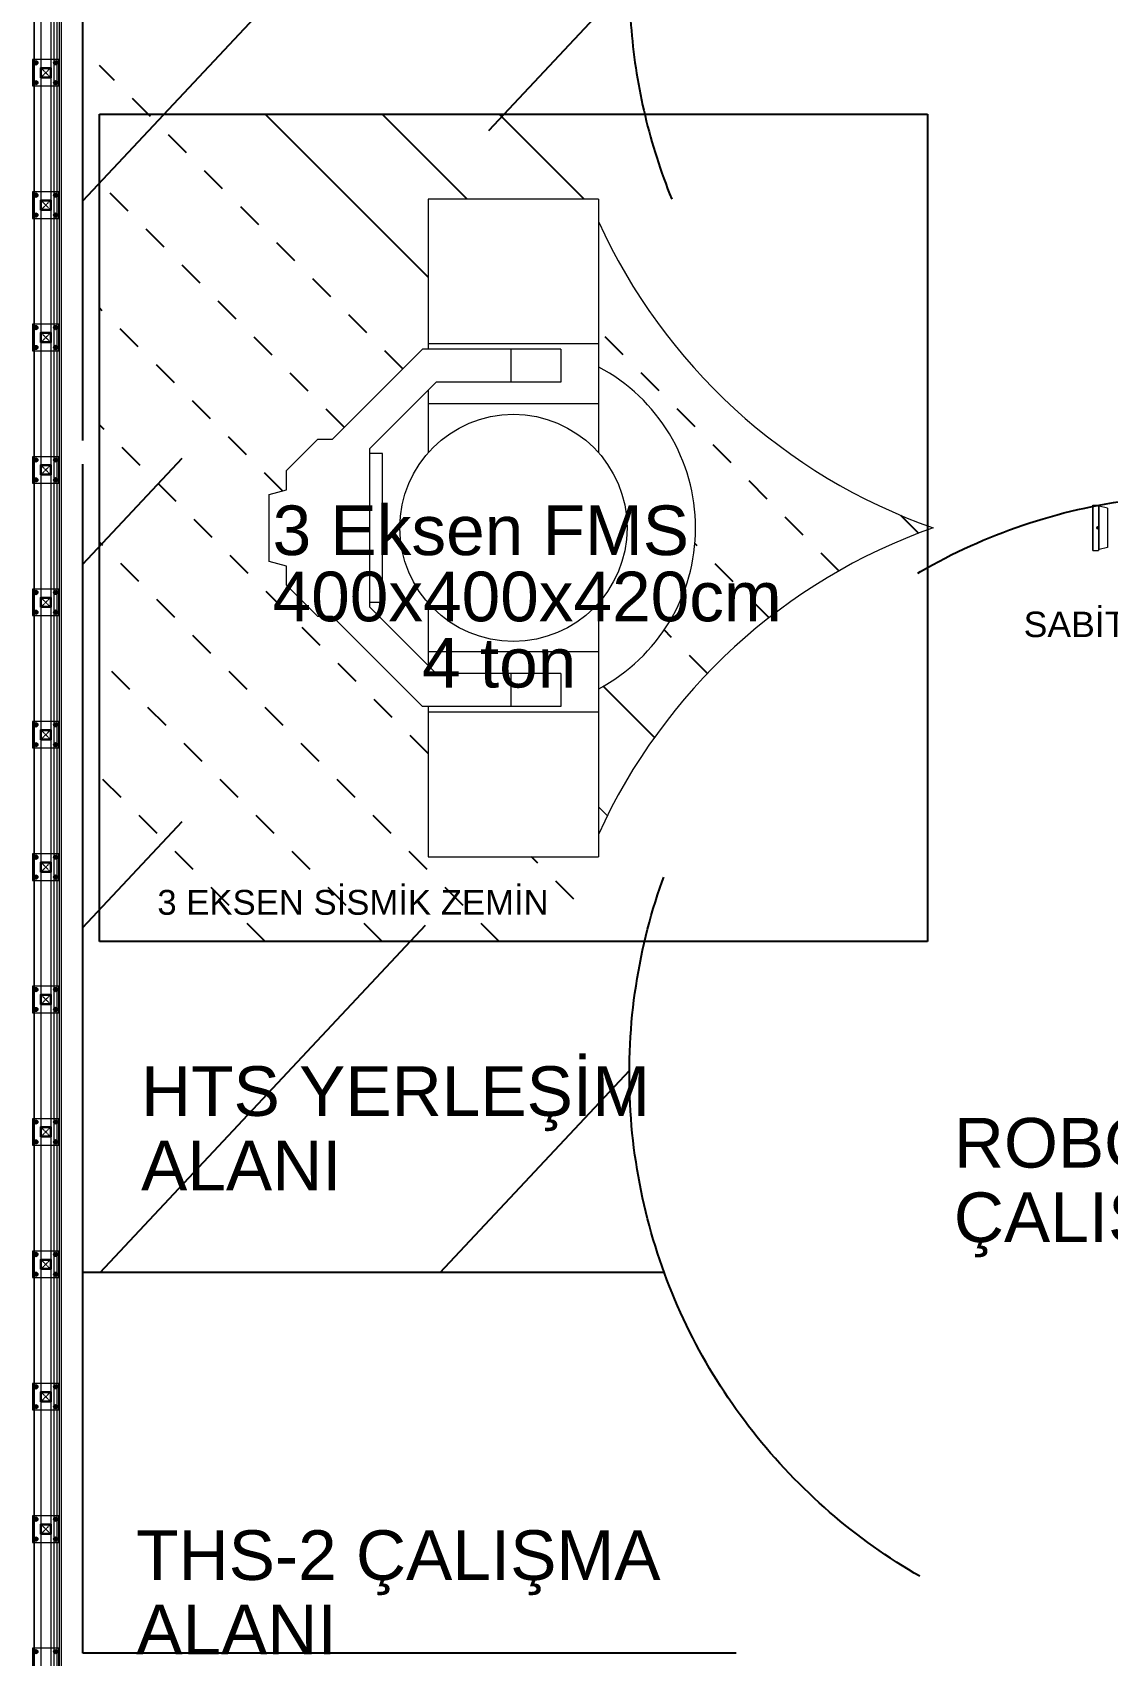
# Model space of a CAD drawing. Header units: centimetres. Extents: x 405464 to 563355, y 50011 to 66875.
# Drawn here: x 511373 to 512022, y 52521 to 53502 of the extents above; entities that cross this region are included whole.
import ezdxf

# ---------------------------------------------------------------- set-up
doc = ezdxf.new("R2010")
doc.units = ezdxf.units.CM
for name, pattern in [('CHAIN', [0.3543, 0.2362, -0.0295, 0.0591, -0.0295]), ('DASHDOT', [25.4, 12.7, -6.35, 0, -6.35]), ('DASHED', [4, 2, -2]), ('DASHED2', [9.525, 6.35, -3.175]), ('M00$0$CENTER', [50.8, 31.75, -6.35, 6.35, -6.35])]:
    doc.linetypes.add(name, pattern=pattern)
doc.layers.get('0').update_dxf_attribs({"lineweight": 9})
doc.layers.add('-MH_Ad', color=1, linetype='Continuous', lineweight=9, true_color=0xff0000)
doc.layers.add('DV_alçıpanel_duvar_yeni', color=1, linetype='Continuous', lineweight=20, true_color=0xff0000)
for name, color, linetype, lineweight in [('0-KRCN-MİMARİ-220526', 8, 'Continuous', 9), ('A_Aks', 30, 'DASHDOT', 9), ('D_Alcipan_YL', 13, 'BATTING', 13), ('DV_akustik', 31, 'Continuous', 13), ('G_0.09', 254, 'Continuous', 9), ('G_0.13', 145, 'Continuous', 13), ('M00$0$A_Iskelet', 20, 'Continuous', 25), ('M00$0$D_Merkez', 51, 'M00$0$CENTER', 13), ('M00$0$D_Profil', 155, 'Continuous', 15), ('MH_Alan', 51, 'Continuous', 9), ('TF_Cihaz', 20, 'Continuous', 13)]:
    doc.layers.add(name, color=color, linetype=linetype, lineweight=lineweight)
for name, color, linetype in [('03___PRT_ALL_CURVES', 7, 'Continuous'), ('03__ASM_ALL_CURVES', 7, 'Continuous'), ('TF_Cihaz_yazı', 5, 'Continuous')]:
    doc.layers.add(name, color=color, linetype=linetype)
doc.styles.add('Kalin01', font='swissk.ttf')
doc.styles.add('MP_KAPI_POZ', font='arial.ttf')
doc.linetypes.add('BATTING', pattern='A,0.0001,-0.1,[134,ltypeshp.shx,S=0.1,R=0,X=-0.1,Y=0],-0.2,[134,ltypeshp.shx,S=0.1,R=180,X=0.1,Y=0],-0.1', length=0.4001)

# ---------------------------------------------------------------- blocks, each defined once
blk = doc.blocks.new('a_aks')
at = {"layer": 'A_Aks', "color": 8, "ltscale": 200}
blk.add_line((7280, 5308.05), (7280, -831.11), dxfattribs=at)
blk = doc.blocks.new('mimari_yeni_durum')
at = {"layer": 'A_Aks', "color": 8}
blk.add_blockref('a_aks', (0, 0), dxfattribs=at)
blk = doc.blocks.new('A$C64829d13')
at = {"color": 8, "linetype": 'Continuous'}
for p, q in [((240.5, 120.9), (204.17, 120.9)), ((240.5, 55.9), (240.5, 120.9)), ((161.35, 89.95), (162.02, 90.11)), ((161.35, 86.85), (161.35, 89.95)), ((162.02, 90.11), (162.02, 86.69)), ((162.05, 90.17), (162.07, 90.19)), ((162.05, 88.48), (162.05, 90.17)), ((162.49, 90.19), (162.07, 90.19)), ((162.07, 88.48), (162.07, 90.19)), ((162.5, 90.17), (162.49, 90.19)), ((162.49, 90.19), (162.49, 86.61)), ((162.5, 90.17), (162.5, 86.63)), ((162.05, 88.48), (162.13, 88.48)), ((162.05, 88.32), (162.13, 88.32)), ((162.05, 86.63), (162.05, 88.32)), ((162.07, 86.61), (162.07, 88.32)), ((162.1, 88.41), (162.1, 88.41)), ((162.1, 88.41), (162.11, 88.41)), ((162.1, 88.4), (162.1, 88.41)), ((162.1, 88.4), (162.1, 88.41)), ((162.1, 88.39), (162.1, 88.4)), ((162.11, 88.39), (162.1, 88.39)), ((162.11, 88.41), (162.12, 88.41)), ((162.11, 88.39), (162.11, 88.39)), ((162.12, 88.39), (162.11, 88.39)), ((162.12, 88.43), (162.13, 88.43)), ((162.12, 88.42), (162.12, 88.43)), ((162.12, 88.42), (162.12, 88.42)), ((162.12, 88.41), (162.12, 88.42)), ((162.12, 88.38), (162.12, 88.39)), ((162.12, 88.38), (162.12, 88.37)), ((162.12, 88.38), (162.12, 88.38)), ((162.13, 88.37), (162.12, 88.37)), ((162.13, 88.37), (162.12, 88.37)), ((162.13, 88.43), (162.14, 88.43)), ((162.13, 88.43), (162.14, 88.43)), ((162.13, 88.38), (162.13, 88.39)), ((162.13, 88.37), (162.13, 88.38)), ((162.14, 88.37), (162.13, 88.37)), ((162.14, 88.43), (162.14, 88.43)), ((162.14, 88.43), (162.14, 88.42)), ((162.14, 88.42), (162.14, 88.41)), ((162.14, 88.41), (162.15, 88.41)), ((162.15, 88.39), (162.14, 88.39)), ((162.14, 88.39), (162.14, 88.38)), ((162.14, 88.38), (162.14, 88.38)), ((162.14, 88.38), (162.14, 88.37)), ((162.15, 88.41), (162.15, 88.41)), ((162.15, 88.41), (162.16, 88.41)), ((162.15, 88.4), (162.15, 88.4)), ((162.15, 88.4), (162.15, 88.4)), ((162.15, 88.39), (162.16, 88.39)), ((162.15, 88.39), (162.15, 88.39)), ((162.16, 88.41), (162.16, 88.4)), ((162.16, 88.4), (162.16, 88.4)), ((162.16, 88.4), (162.16, 88.39)), ((175.5, 88.57), (175.5, 88.23)), ((161.35, 86.85), (162.02, 86.69)), ((162.05, 86.63), (162.07, 86.61)), ((162.49, 86.61), (162.07, 86.61)), ((162.5, 86.63), (162.49, 86.61)), ((204.17, 55.9), (240.5, 55.9))]:
    blk.add_line(p, q, dxfattribs=at)
at = {"color": 8}
blk.add_lwpolyline([(175.5, 55.9), (175.5, 120.9), (240.5, 120.9), (240.5, 55.9)], close=True, dxfattribs=at)
at = {"color": 8, "linetype": 'Continuous'}
for points in [[(162.1, 88.39), (162.1, 88.4), (162.1, 88.4), (162.1, 88.4), (162.1, 88.4), (162.1, 88.4)], [(162.12, 88.43), (162.13, 88.43), (162.13, 88.43), (162.13, 88.43), (162.13, 88.43), (162.13, 88.43)], [(162.14, 88.37), (162.13, 88.37), (162.13, 88.37), (162.13, 88.37), (162.13, 88.37), (162.13, 88.37)], [(162.16, 88.41), (162.16, 88.4), (162.16, 88.4), (162.16, 88.4), (162.16, 88.4), (162.16, 88.4)]]:
    blk.add_lwpolyline(points, dxfattribs=at)
for radius in [0.0665, 0.0631]:
    blk.add_circle((162.13, 88.4), radius, dxfattribs=at)
for centre, radius, start, end in [((159.9, 131.3), 45.5, 289.4523, 335.5633), ((162.01, 90.15), 0.0429, 283, 0), ((163.82, 88.41), 1.77, 177.6071, 179.3894), ((165.08, 88.4), 3.02, 179.3897, 180.4325), ((172.51, 88.45), 10.46, 180.4324, 180.7339), ((162.13, 88.4), 0.0825, 270, 90), ((159.9, 45.5), 45.5, 24.4367, 70.5477), ((162.01, 86.65), 0.0429, 0, 77)]:
    blk.add_arc(centre, radius, start, end, dxfattribs=at)
at = {"layer": '03___PRT_ALL_CURVES', "color": 8, "linetype": 'Continuous'}
for p, q in [((196.13, 146.9), (241.8, 146.9)), ((213.75, 146.9), (198.89, 131.02)), ((240.45, 146.9), (214.91, 119.6)), ((241.8, 119.8), (234, 111.46)), ((241.8, 91.26), (234, 82.92)), ((241.8, 62.71), (211.1, 29.9)), ((209.94, 57.2), (198.9, 45.4))]:
    blk.add_line(p, q, dxfattribs=at)
at = {"layer": '03___PRT_ALL_CURVES', "color": 8, "linetype": 'DASHED'}
for p, q in [((209.12, 120.9), (240.5, 89.52)), ((218.31, 120.9), (240.5, 98.71)), ((227.5, 120.9), (240.5, 107.9)), ((203.25, 117.57), (206.59, 114.23)), ((214.69, 106.13), (240.5, 80.32)), ((192.75, 99.84), (196.17, 96.42)), ((187.92, 95.48), (193.76, 89.64)), ((182.42, 91.79), (201.31, 72.9)), ((176.18, 88.84), (177.62, 87.39)), ((226.14, 85.49), (240.5, 71.13)), ((221.29, 80.5), (240.5, 61.28)), ((216.69, 75.9), (240.5, 52.09))]:
    blk.add_line(p, q, dxfattribs=at)
at = {"layer": '03___PRT_ALL_CURVES', "color": 8}
for p, q in [((196.92, 104.86), (200.95, 100.84)), ((214.69, 68.71), (227.5, 55.9)), ((202.45, 62.57), (209.12, 55.9)), ((211.64, 62.57), (218.31, 55.9))]:
    blk.add_line(p, q, dxfattribs=at)
at = {"layer": '03__ASM_ALL_CURVES', "color": 8, "linetype": 'DASHED2', "ltscale": 10}
for p, q in [((0, 176.8), (241.8, 176.8)), ((241.8, 176.8), (241.8, 0)), ((241.8, 146.9), (241.8, 29.9))]:
    blk.add_line(p, q, dxfattribs=at)
at = {"layer": '03__ASM_ALL_CURVES', "color": 8, "linetype": 'Continuous'}
for p, q in [((175.5, 120.9), (240.5, 120.9)), ((175.5, 55.9), (175.5, 120.9)), ((240.5, 120.9), (240.5, 55.9)), ((240.5, 55.9), (175.5, 55.9))]:
    blk.add_line(p, q, dxfattribs=at)
at = {"layer": '03__ASM_ALL_CURVES', "color": 8, "linetype": 'DASHED2', "ltscale": 10}
blk.add_circle((153.4, 131.3), 45.5, dxfattribs=at)
blk.add_arc((153.4, 45.5), 45.5, 109.4523, 22.0455, dxfattribs=at)
at = {"layer": 'TF_Cihaz', "color": 8}
for p, q in [((214.69, 114.23), (201.31, 114.23)), ((201.31, 94.29), (201.31, 114.23)), ((214.69, 102.44), (214.69, 114.23)), ((200.61, 111.02), (201.31, 110.32)), ((201.31, 102.88), (214.69, 102.88)), ((204.29, 99.84), (204.29, 102.44)), ((204.29, 102.44), (215.15, 102.44)), ((208.19, 102.44), (208.19, 99.84)), ((215.15, 102.44), (222.22, 95.37)), ((204.29, 99.84), (214.07, 99.84)), ((219.31, 94.6), (214.07, 99.84)), ((214.69, 94.29), (214.69, 99.22)), ((201.31, 98.15), (214.69, 98.15)), ((219.31, 82.2), (219.31, 94.6)), ((222.22, 95.37), (223.35, 95.37)), ((223.35, 95.37), (225.81, 92.91)), ((218.27, 94.25), (219.31, 94.25)), ((218.27, 94.25), (218.27, 82.55)), ((225.81, 92.91), (225.81, 91.4)), ((225.81, 91.4), (227.18, 91.03)), ((227.18, 91.03), (227.18, 85.77)), ((227.18, 85.77), (225.81, 85.4)), ((225.81, 85.4), (225.81, 83.89)), ((225.81, 83.89), (223.35, 81.43)), ((201.31, 62.57), (201.31, 82.51)), ((214.07, 76.96), (219.31, 82.2)), ((214.69, 77.58), (214.69, 82.51)), ((218.27, 82.55), (219.31, 82.55)), ((222.22, 81.43), (215.15, 74.36)), ((223.35, 81.43), (222.22, 81.43)), ((201.31, 78.65), (214.69, 78.65)), ((204.29, 74.36), (204.29, 76.96)), ((204.29, 76.96), (214.07, 76.96)), ((208.19, 76.96), (208.19, 74.36)), ((204.29, 74.36), (215.15, 74.36)), ((214.69, 62.57), (214.69, 74.36)), ((214.69, 73.92), (201.31, 73.92)), ((201.31, 62.57), (214.69, 62.57))]:
    blk.add_line(p, q, dxfattribs=at)
blk.add_circle((208, 88.4), 8.92, dxfattribs=at)
blk.add_arc((208, 88.4), 14.3, 117.924, 242.076, dxfattribs=at)
at = {"color": 8, "linetype": 'Continuous', "insert": (167.94, 94.98), "char_height": 2, "width": 71.7425, "attachment_point": 1, "rotation": 180, "line_spacing_factor": 0.9, "style": 'Kalin01'}
blk.add_mtext('SABİT OPTİK HEDEF', dxfattribs=at)
at = {"layer": 'TF_Cihaz_yazı', "color": 8, "style": 'MP_KAPI_POZ'}
for s, height, p in [('3 EKSEN SİSMİK ZEMİN', 1.95, (235.96, 118.79)), ('4 ton', 3.9, (215.18, 100.94)), ('400x400x420cm', 3.9, (226.91, 95.74)), ('3 Eksen FMS', 3.9, (226.91, 90.54))]:
    blk.add_text(s, height=height, rotation=180, dxfattribs=at).set_placement(p)
at = {"layer": 'TF_Cihaz_yazı', "color": 8, "char_height": 3.9, "width": 48.149, "attachment_point": 1, "rotation": 180, "line_spacing_factor": 0.9, "style": 'MP_KAPI_POZ'}
for s, insert in [('THS-2 ÇALIŞMA ALANI', (237.62, 167.14)), ('ROBOT KOL-3\\PÇALIŞMA ALANI', (173.42, 134.75)), ('HTS YERLEŞİM \\PALANI', (237.24, 130.69))]:
    blk.add_mtext(s, dxfattribs=dict(at, insert=insert))
blk = doc.blocks.new('A$C17b1b0ad')
at = {"layer": 'MH_Alan', "color": 8}
blk.add_lwpolyline([(7032, 77), (7032, 1261), (7367, 1261), (7367, 1661), (7652.5, 1661), (7652.5, 1620), (7707.5, 1620), (7707.5, 1661), (8849, 1661), (8849, 1620), (8907, 1620), (8907, 88.2)], dxfattribs=at)
blk = doc.blocks.new('*U114')
at = {"ltscale": 40}
blk.add_lwpolyline([(0, 0), (0, 6), (6, 6), (6, 0)], close=True, dxfattribs=at)
at = {"layer": 'M00$0$D_Merkez', "ltscale": 0.015}
for points in [[(0, 0), (6, 6)], [(0, 6), (6, 0)]]:
    blk.add_lwpolyline(points, dxfattribs=at)
at = {"layer": 'M00$0$D_Profil', "ltscale": 40}
blk.add_lwpolyline([(0.4, 0.4), (0.4, 5.6), (5.6, 5.6), (5.6, 0.4)], close=True, dxfattribs=at)
blk = doc.blocks.new('duvarlar')
at = {"color": 8}
for points in [[(7030.5, 1207), (7030.5, 1223), (7014.5, 1223), (7014.5, 1207)], [(7030.5, 1127), (7030.5, 1143), (7014.5, 1143), (7014.5, 1127)], [(7030.5, 1047), (7030.5, 1063), (7014.5, 1063), (7014.5, 1047)], [(7030.5, 967), (7030.5, 983), (7014.5, 983), (7014.5, 967)], [(7030.5, 887), (7030.5, 903), (7014.5, 903), (7014.5, 887)], [(7030.5, 807), (7030.5, 823), (7014.5, 823), (7014.5, 807)], [(7030.5, 727), (7030.5, 743), (7014.5, 743), (7014.5, 727)], [(7030.5, 647), (7030.5, 663), (7014.5, 663), (7014.5, 647)], [(7030.5, 567), (7030.5, 583), (7014.5, 583), (7014.5, 567)], [(7030.5, 487), (7030.5, 503), (7014.5, 503), (7014.5, 487)], [(7030.5, 407), (7030.5, 423), (7014.5, 423), (7014.5, 407)], [(7030.5, 327), (7030.5, 343), (7014.5, 343), (7014.5, 327)], [(7030.5, 247), (7030.5, 263), (7014.5, 263), (7014.5, 247)]]:
    blk.add_lwpolyline(points, close=True, dxfattribs=at)
at = {"layer": 'D_Alcipan_YL', "color": 8, "linetype": 'BATTING', "ltscale": 4}
blk.add_line((7027.5, 1667.5), (7027.5, 77), dxfattribs=at)
at = {"layer": 'DV_akustik', "color": 8}
for p, q in [((7015.5, 1663.5), (7015.5, 88)), ((7029.5, 77), (7029.5, 1263.5)), ((7032, 79.5), (7032, 1261))]:
    blk.add_line(p, q, dxfattribs=at)
at = {"layer": 'DV_akustik', "color": 8, "linetype": 'BATTING', "ltscale": 2.5}
blk.add_line((7030.75, 78.25), (7030.75, 1262.25), dxfattribs=at)
at = {"layer": 'DV_alçıpanel_duvar_yeni', "color": 8}
blk.add_line((7015.5, 77), (7015.5, 1663.5), dxfattribs=at)
at = {"layer": 'G_0.09', "color": 8}
for p, q in [((7016.5, 1222.17), (7015.49, 1221.59)), ((7015.49, 1221.59), (7015.49, 1220.41)), ((7015.49, 1220.41), (7016.5, 1219.83)), ((7017.51, 1221.59), (7016.5, 1222.17)), ((7016.5, 1219.83), (7017.51, 1220.41)), ((7017.51, 1220.41), (7017.51, 1221.59)), ((7027.49, 1221.59), (7028.5, 1222.17)), ((7027.49, 1220.41), (7027.49, 1221.59)), ((7028.5, 1219.83), (7027.49, 1220.41)), ((7028.5, 1222.17), (7029.51, 1221.59)), ((7029.51, 1220.41), (7028.5, 1219.83)), ((7029.51, 1221.59), (7029.51, 1220.41)), ((7015.49, 1209.59), (7016.5, 1210.17)), ((7015.49, 1208.41), (7015.49, 1209.59)), ((7016.5, 1207.83), (7015.49, 1208.41)), ((7016.5, 1210.17), (7017.51, 1209.59)), ((7017.51, 1208.41), (7016.5, 1207.83)), ((7017.51, 1209.59), (7017.51, 1208.41)), ((7028.5, 1210.17), (7027.49, 1209.59)), ((7027.49, 1209.59), (7027.49, 1208.41)), ((7027.49, 1208.41), (7028.5, 1207.83)), ((7029.51, 1209.59), (7028.5, 1210.17)), ((7028.5, 1207.83), (7029.51, 1208.41)), ((7029.51, 1208.41), (7029.51, 1209.59)), ((7016.5, 1142.17), (7015.49, 1141.59)), ((7015.49, 1141.59), (7015.49, 1140.41)), ((7015.49, 1140.41), (7016.5, 1139.83)), ((7017.51, 1141.59), (7016.5, 1142.17)), ((7016.5, 1139.83), (7017.51, 1140.41)), ((7017.51, 1140.41), (7017.51, 1141.59)), ((7027.49, 1141.59), (7028.5, 1142.17)), ((7027.49, 1140.41), (7027.49, 1141.59)), ((7028.5, 1139.83), (7027.49, 1140.41)), ((7028.5, 1142.17), (7029.51, 1141.59)), ((7029.51, 1140.41), (7028.5, 1139.83)), ((7029.51, 1141.59), (7029.51, 1140.41)), ((7015.49, 1129.59), (7016.5, 1130.17)), ((7015.49, 1128.41), (7015.49, 1129.59)), ((7016.5, 1127.83), (7015.49, 1128.41)), ((7016.5, 1130.17), (7017.51, 1129.59)), ((7017.51, 1128.41), (7016.5, 1127.83)), ((7017.51, 1129.59), (7017.51, 1128.41)), ((7028.5, 1130.17), (7027.49, 1129.59)), ((7027.49, 1129.59), (7027.49, 1128.41)), ((7027.49, 1128.41), (7028.5, 1127.83)), ((7029.51, 1129.59), (7028.5, 1130.17)), ((7028.5, 1127.83), (7029.51, 1128.41)), ((7029.51, 1128.41), (7029.51, 1129.59)), ((7016.5, 1062.17), (7015.49, 1061.59)), ((7015.49, 1061.59), (7015.49, 1060.41)), ((7015.49, 1060.41), (7016.5, 1059.83)), ((7017.51, 1061.59), (7016.5, 1062.17)), ((7016.5, 1059.83), (7017.51, 1060.41)), ((7017.51, 1060.41), (7017.51, 1061.59)), ((7027.49, 1061.59), (7028.5, 1062.17)), ((7027.49, 1060.41), (7027.49, 1061.59)), ((7028.5, 1059.83), (7027.49, 1060.41)), ((7028.5, 1062.17), (7029.51, 1061.59)), ((7029.51, 1060.41), (7028.5, 1059.83)), ((7029.51, 1061.59), (7029.51, 1060.41)), ((7015.49, 1049.59), (7016.5, 1050.17)), ((7015.49, 1048.41), (7015.49, 1049.59)), ((7016.5, 1050.17), (7017.51, 1049.59)), ((7017.51, 1049.59), (7017.51, 1048.41)), ((7028.5, 1050.17), (7027.49, 1049.59)), ((7027.49, 1049.59), (7027.49, 1048.41)), ((7029.51, 1049.59), (7028.5, 1050.17)), ((7029.51, 1048.41), (7029.51, 1049.59)), ((7016.5, 1047.83), (7015.49, 1048.41)), ((7017.51, 1048.41), (7016.5, 1047.83)), ((7027.49, 1048.41), (7028.5, 1047.83)), ((7028.5, 1047.83), (7029.51, 1048.41)), ((7016.5, 982.17), (7015.49, 981.59)), ((7015.49, 981.59), (7015.49, 980.41)), ((7017.51, 981.59), (7016.5, 982.17)), ((7017.51, 980.41), (7017.51, 981.59)), ((7027.49, 981.59), (7028.5, 982.17)), ((7027.49, 980.41), (7027.49, 981.59)), ((7028.5, 982.17), (7029.51, 981.59)), ((7029.51, 981.59), (7029.51, 980.41)), ((7015.49, 980.41), (7016.5, 979.83)), ((7016.5, 979.83), (7017.51, 980.41)), ((7028.5, 979.83), (7027.49, 980.41)), ((7029.51, 980.41), (7028.5, 979.83)), ((7015.49, 969.59), (7016.5, 970.17)), ((7015.49, 968.41), (7015.49, 969.59)), ((7016.5, 967.83), (7015.49, 968.41)), ((7016.5, 970.17), (7017.51, 969.59)), ((7017.51, 968.41), (7016.5, 967.83)), ((7017.51, 969.59), (7017.51, 968.41)), ((7028.5, 970.17), (7027.49, 969.59)), ((7027.49, 969.59), (7027.49, 968.41)), ((7027.49, 968.41), (7028.5, 967.83)), ((7029.51, 969.59), (7028.5, 970.17)), ((7028.5, 967.83), (7029.51, 968.41)), ((7029.51, 968.41), (7029.51, 969.59)), ((7016.5, 902.17), (7015.49, 901.59)), ((7015.49, 901.59), (7015.49, 900.41)), ((7015.49, 900.41), (7016.5, 899.83)), ((7017.51, 901.59), (7016.5, 902.17)), ((7016.5, 899.83), (7017.51, 900.41)), ((7017.51, 900.41), (7017.51, 901.59)), ((7027.49, 901.59), (7028.5, 902.17)), ((7027.49, 900.41), (7027.49, 901.59)), ((7028.5, 899.83), (7027.49, 900.41)), ((7028.5, 902.17), (7029.51, 901.59)), ((7029.51, 900.41), (7028.5, 899.83)), ((7029.51, 901.59), (7029.51, 900.41)), ((7015.49, 889.59), (7016.5, 890.17)), ((7015.49, 888.41), (7015.49, 889.59)), ((7016.5, 887.83), (7015.49, 888.41)), ((7016.5, 890.17), (7017.51, 889.59)), ((7017.51, 888.41), (7016.5, 887.83)), ((7017.51, 889.59), (7017.51, 888.41)), ((7028.5, 890.17), (7027.49, 889.59)), ((7027.49, 889.59), (7027.49, 888.41)), ((7027.49, 888.41), (7028.5, 887.83)), ((7029.51, 889.59), (7028.5, 890.17)), ((7028.5, 887.83), (7029.51, 888.41)), ((7029.51, 888.41), (7029.51, 889.59)), ((7016.5, 822.17), (7015.49, 821.59)), ((7015.49, 821.59), (7015.49, 820.41)), ((7015.49, 820.41), (7016.5, 819.83)), ((7017.51, 821.59), (7016.5, 822.17)), ((7016.5, 819.83), (7017.51, 820.41)), ((7017.51, 820.41), (7017.51, 821.59)), ((7027.49, 821.59), (7028.5, 822.17)), ((7027.49, 820.41), (7027.49, 821.59)), ((7028.5, 819.83), (7027.49, 820.41)), ((7028.5, 822.17), (7029.51, 821.59)), ((7029.51, 820.41), (7028.5, 819.83)), ((7029.51, 821.59), (7029.51, 820.41)), ((7015.49, 809.59), (7016.5, 810.17)), ((7015.49, 808.41), (7015.49, 809.59)), ((7016.5, 807.83), (7015.49, 808.41)), ((7016.5, 810.17), (7017.51, 809.59)), ((7017.51, 808.41), (7016.5, 807.83)), ((7017.51, 809.59), (7017.51, 808.41)), ((7028.5, 810.17), (7027.49, 809.59)), ((7027.49, 809.59), (7027.49, 808.41)), ((7027.49, 808.41), (7028.5, 807.83)), ((7029.51, 809.59), (7028.5, 810.17)), ((7028.5, 807.83), (7029.51, 808.41)), ((7029.51, 808.41), (7029.51, 809.59)), ((7016.5, 742.17), (7015.49, 741.59)), ((7015.49, 741.59), (7015.49, 740.41)), ((7015.49, 740.41), (7016.5, 739.83)), ((7017.51, 741.59), (7016.5, 742.17)), ((7016.5, 739.83), (7017.51, 740.41)), ((7017.51, 740.41), (7017.51, 741.59)), ((7027.49, 741.59), (7028.5, 742.17)), ((7027.49, 740.41), (7027.49, 741.59)), ((7028.5, 739.83), (7027.49, 740.41)), ((7028.5, 742.17), (7029.51, 741.59)), ((7029.51, 740.41), (7028.5, 739.83)), ((7029.51, 741.59), (7029.51, 740.41)), ((7015.49, 729.59), (7016.5, 730.17)), ((7015.49, 728.41), (7015.49, 729.59)), ((7016.5, 727.83), (7015.49, 728.41)), ((7016.5, 730.17), (7017.51, 729.59)), ((7017.51, 728.41), (7016.5, 727.83)), ((7017.51, 729.59), (7017.51, 728.41)), ((7028.5, 730.17), (7027.49, 729.59)), ((7027.49, 729.59), (7027.49, 728.41)), ((7027.49, 728.41), (7028.5, 727.83)), ((7029.51, 729.59), (7028.5, 730.17)), ((7028.5, 727.83), (7029.51, 728.41)), ((7029.51, 728.41), (7029.51, 729.59)), ((7016.5, 662.17), (7015.49, 661.59)), ((7015.49, 661.59), (7015.49, 660.41)), ((7015.49, 660.41), (7016.5, 659.83)), ((7017.51, 661.59), (7016.5, 662.17)), ((7016.5, 659.83), (7017.51, 660.41)), ((7017.51, 660.41), (7017.51, 661.59)), ((7027.49, 661.59), (7028.5, 662.17)), ((7027.49, 660.41), (7027.49, 661.59)), ((7028.5, 659.83), (7027.49, 660.41)), ((7028.5, 662.17), (7029.51, 661.59)), ((7029.51, 660.41), (7028.5, 659.83)), ((7029.51, 661.59), (7029.51, 660.41)), ((7015.49, 649.59), (7016.5, 650.17)), ((7015.49, 648.41), (7015.49, 649.59)), ((7016.5, 647.83), (7015.49, 648.41)), ((7016.5, 650.17), (7017.51, 649.59)), ((7017.51, 648.41), (7016.5, 647.83)), ((7017.51, 649.59), (7017.51, 648.41)), ((7028.5, 650.17), (7027.49, 649.59)), ((7027.49, 649.59), (7027.49, 648.41)), ((7027.49, 648.41), (7028.5, 647.83)), ((7029.51, 649.59), (7028.5, 650.17)), ((7028.5, 647.83), (7029.51, 648.41)), ((7029.51, 648.41), (7029.51, 649.59)), ((7016.5, 582.17), (7015.49, 581.59)), ((7015.49, 581.59), (7015.49, 580.41)), ((7015.49, 580.41), (7016.5, 579.83)), ((7017.51, 581.59), (7016.5, 582.17)), ((7016.5, 579.83), (7017.51, 580.41)), ((7017.51, 580.41), (7017.51, 581.59)), ((7027.49, 581.59), (7028.5, 582.17)), ((7027.49, 580.41), (7027.49, 581.59)), ((7028.5, 579.83), (7027.49, 580.41)), ((7028.5, 582.17), (7029.51, 581.59)), ((7029.51, 580.41), (7028.5, 579.83)), ((7029.51, 581.59), (7029.51, 580.41)), ((7015.49, 569.59), (7016.5, 570.17)), ((7015.49, 568.41), (7015.49, 569.59)), ((7016.5, 570.17), (7017.51, 569.59)), ((7017.51, 569.59), (7017.51, 568.41)), ((7028.5, 570.17), (7027.49, 569.59)), ((7027.49, 569.59), (7027.49, 568.41)), ((7029.51, 569.59), (7028.5, 570.17)), ((7029.51, 568.41), (7029.51, 569.59)), ((7016.5, 567.83), (7015.49, 568.41)), ((7017.51, 568.41), (7016.5, 567.83)), ((7027.49, 568.41), (7028.5, 567.83)), ((7028.5, 567.83), (7029.51, 568.41)), ((7016.5, 502.17), (7015.49, 501.59)), ((7015.49, 501.59), (7015.49, 500.41)), ((7015.49, 500.41), (7016.5, 499.83)), ((7017.51, 501.59), (7016.5, 502.17)), ((7016.5, 499.83), (7017.51, 500.41)), ((7017.51, 500.41), (7017.51, 501.59)), ((7027.49, 501.59), (7028.5, 502.17)), ((7027.49, 500.41), (7027.49, 501.59)), ((7028.5, 499.83), (7027.49, 500.41)), ((7028.5, 502.17), (7029.51, 501.59)), ((7029.51, 500.41), (7028.5, 499.83)), ((7029.51, 501.59), (7029.51, 500.41)), ((7015.49, 489.59), (7016.5, 490.17)), ((7015.49, 488.41), (7015.49, 489.59)), ((7016.5, 487.83), (7015.49, 488.41)), ((7016.5, 490.17), (7017.51, 489.59)), ((7017.51, 488.41), (7016.5, 487.83)), ((7017.51, 489.59), (7017.51, 488.41)), ((7028.5, 490.17), (7027.49, 489.59)), ((7027.49, 489.59), (7027.49, 488.41)), ((7027.49, 488.41), (7028.5, 487.83)), ((7029.51, 489.59), (7028.5, 490.17)), ((7028.5, 487.83), (7029.51, 488.41)), ((7029.51, 488.41), (7029.51, 489.59)), ((7016.5, 422.17), (7015.49, 421.59)), ((7017.51, 421.59), (7016.5, 422.17)), ((7027.49, 421.59), (7028.5, 422.17)), ((7028.5, 422.17), (7029.51, 421.59)), ((7015.49, 421.59), (7015.49, 420.41)), ((7015.49, 420.41), (7016.5, 419.83)), ((7016.5, 419.83), (7017.51, 420.41)), ((7017.51, 420.41), (7017.51, 421.59)), ((7027.49, 420.41), (7027.49, 421.59)), ((7028.5, 419.83), (7027.49, 420.41)), ((7029.51, 420.41), (7028.5, 419.83)), ((7029.51, 421.59), (7029.51, 420.41)), ((7015.49, 409.59), (7016.5, 410.17)), ((7015.49, 408.41), (7015.49, 409.59)), ((7016.5, 407.83), (7015.49, 408.41)), ((7016.5, 410.17), (7017.51, 409.59)), ((7017.51, 408.41), (7016.5, 407.83)), ((7017.51, 409.59), (7017.51, 408.41)), ((7028.5, 410.17), (7027.49, 409.59)), ((7027.49, 409.59), (7027.49, 408.41)), ((7027.49, 408.41), (7028.5, 407.83)), ((7029.51, 409.59), (7028.5, 410.17)), ((7028.5, 407.83), (7029.51, 408.41)), ((7029.51, 408.41), (7029.51, 409.59)), ((7016.5, 342.17), (7015.49, 341.59)), ((7015.49, 341.59), (7015.49, 340.41)), ((7015.49, 340.41), (7016.5, 339.83)), ((7017.51, 341.59), (7016.5, 342.17)), ((7016.5, 339.83), (7017.51, 340.41)), ((7017.51, 340.41), (7017.51, 341.59)), ((7027.49, 341.59), (7028.5, 342.17)), ((7027.49, 340.41), (7027.49, 341.59)), ((7028.5, 339.83), (7027.49, 340.41)), ((7028.5, 342.17), (7029.51, 341.59)), ((7029.51, 340.41), (7028.5, 339.83)), ((7029.51, 341.59), (7029.51, 340.41)), ((7015.49, 329.59), (7016.5, 330.17)), ((7015.49, 328.41), (7015.49, 329.59)), ((7016.5, 327.83), (7015.49, 328.41)), ((7016.5, 330.17), (7017.51, 329.59)), ((7017.51, 328.41), (7016.5, 327.83)), ((7017.51, 329.59), (7017.51, 328.41)), ((7028.5, 330.17), (7027.49, 329.59)), ((7027.49, 329.59), (7027.49, 328.41)), ((7027.49, 328.41), (7028.5, 327.83)), ((7029.51, 329.59), (7028.5, 330.17)), ((7028.5, 327.83), (7029.51, 328.41)), ((7029.51, 328.41), (7029.51, 329.59)), ((7016.5, 262.17), (7015.49, 261.59)), ((7015.49, 261.59), (7015.49, 260.41)), ((7015.49, 260.41), (7016.5, 259.83)), ((7017.51, 261.59), (7016.5, 262.17)), ((7016.5, 259.83), (7017.51, 260.41)), ((7017.51, 260.41), (7017.51, 261.59)), ((7027.49, 261.59), (7028.5, 262.17)), ((7027.49, 260.41), (7027.49, 261.59)), ((7028.5, 259.83), (7027.49, 260.41)), ((7028.5, 262.17), (7029.51, 261.59)), ((7029.51, 260.41), (7028.5, 259.83)), ((7029.51, 261.59), (7029.51, 260.41))]:
    blk.add_line(p, q, dxfattribs=at)
at = {"layer": 'G_0.09', "color": 8, "linetype": 'CHAIN', "ltscale": 3}
for p, q in [((7015.49, 1221), (7017.51, 1221)), ((7016.5, 1219.83), (7016.5, 1222.17)), ((7029.51, 1221), (7027.49, 1221)), ((7028.5, 1219.83), (7028.5, 1222.17)), ((7015.49, 1209), (7017.51, 1209)), ((7016.5, 1210.17), (7016.5, 1207.83)), ((7029.51, 1209), (7027.49, 1209)), ((7028.5, 1210.17), (7028.5, 1207.83)), ((7015.49, 1141), (7017.51, 1141)), ((7016.5, 1139.83), (7016.5, 1142.17)), ((7029.51, 1141), (7027.49, 1141)), ((7028.5, 1139.83), (7028.5, 1142.17)), ((7015.49, 1129), (7017.51, 1129)), ((7016.5, 1130.17), (7016.5, 1127.83)), ((7029.51, 1129), (7027.49, 1129)), ((7028.5, 1130.17), (7028.5, 1127.83)), ((7015.49, 1061), (7017.51, 1061)), ((7016.5, 1059.83), (7016.5, 1062.17)), ((7029.51, 1061), (7027.49, 1061)), ((7028.5, 1059.83), (7028.5, 1062.17)), ((7016.5, 1050.17), (7016.5, 1047.83)), ((7028.5, 1050.17), (7028.5, 1047.83)), ((7015.49, 1049), (7017.51, 1049)), ((7029.51, 1049), (7027.49, 1049)), ((7015.49, 981), (7017.51, 981)), ((7016.5, 979.83), (7016.5, 982.17)), ((7029.51, 981), (7027.49, 981)), ((7028.5, 979.83), (7028.5, 982.17)), ((7015.49, 969), (7017.51, 969)), ((7016.5, 970.17), (7016.5, 967.83)), ((7029.51, 969), (7027.49, 969)), ((7028.5, 970.17), (7028.5, 967.83)), ((7015.49, 901), (7017.51, 901)), ((7016.5, 899.83), (7016.5, 902.17)), ((7029.51, 901), (7027.49, 901)), ((7028.5, 899.83), (7028.5, 902.17)), ((7015.49, 889), (7017.51, 889)), ((7016.5, 890.17), (7016.5, 887.83)), ((7029.51, 889), (7027.49, 889)), ((7028.5, 890.17), (7028.5, 887.83)), ((7015.49, 821), (7017.51, 821)), ((7016.5, 819.83), (7016.5, 822.17)), ((7029.51, 821), (7027.49, 821)), ((7028.5, 819.83), (7028.5, 822.17)), ((7015.49, 809), (7017.51, 809)), ((7016.5, 810.17), (7016.5, 807.83)), ((7029.51, 809), (7027.49, 809)), ((7028.5, 810.17), (7028.5, 807.83)), ((7015.49, 741), (7017.51, 741)), ((7016.5, 739.83), (7016.5, 742.17)), ((7029.51, 741), (7027.49, 741)), ((7028.5, 739.83), (7028.5, 742.17)), ((7015.49, 729), (7017.51, 729)), ((7016.5, 730.17), (7016.5, 727.83)), ((7029.51, 729), (7027.49, 729)), ((7028.5, 730.17), (7028.5, 727.83)), ((7015.49, 661), (7017.51, 661)), ((7016.5, 659.83), (7016.5, 662.17)), ((7029.51, 661), (7027.49, 661)), ((7028.5, 659.83), (7028.5, 662.17)), ((7015.49, 649), (7017.51, 649)), ((7016.5, 650.17), (7016.5, 647.83)), ((7029.51, 649), (7027.49, 649)), ((7028.5, 650.17), (7028.5, 647.83)), ((7015.49, 581), (7017.51, 581)), ((7016.5, 579.83), (7016.5, 582.17)), ((7029.51, 581), (7027.49, 581)), ((7028.5, 579.83), (7028.5, 582.17)), ((7015.49, 569), (7017.51, 569)), ((7016.5, 570.17), (7016.5, 567.83)), ((7029.51, 569), (7027.49, 569)), ((7028.5, 570.17), (7028.5, 567.83)), ((7015.49, 501), (7017.51, 501)), ((7016.5, 499.83), (7016.5, 502.17)), ((7029.51, 501), (7027.49, 501)), ((7028.5, 499.83), (7028.5, 502.17)), ((7015.49, 489), (7017.51, 489)), ((7016.5, 490.17), (7016.5, 487.83)), ((7029.51, 489), (7027.49, 489)), ((7028.5, 490.17), (7028.5, 487.83)), ((7016.5, 419.83), (7016.5, 422.17)), ((7028.5, 419.83), (7028.5, 422.17)), ((7015.49, 421), (7017.51, 421)), ((7029.51, 421), (7027.49, 421)), ((7015.49, 409), (7017.51, 409)), ((7016.5, 410.17), (7016.5, 407.83)), ((7029.51, 409), (7027.49, 409)), ((7028.5, 410.17), (7028.5, 407.83)), ((7015.49, 341), (7017.51, 341)), ((7016.5, 339.83), (7016.5, 342.17)), ((7029.51, 341), (7027.49, 341)), ((7028.5, 339.83), (7028.5, 342.17)), ((7015.49, 329), (7017.51, 329)), ((7016.5, 330.17), (7016.5, 327.83)), ((7029.51, 329), (7027.49, 329)), ((7028.5, 330.17), (7028.5, 327.83)), ((7015.49, 261), (7017.51, 261)), ((7016.5, 259.83), (7016.5, 262.17)), ((7029.51, 261), (7027.49, 261)), ((7028.5, 259.83), (7028.5, 262.17))]:
    blk.add_line(p, q, dxfattribs=at)
at = {"layer": 'G_0.09', "color": 8}
for centre, radius in [((7016.5, 1221), 1.28), ((7016.5, 1221), 0.917), ((7016.5, 1221), 0.9), ((7016.5, 1221), 0.693), ((7016.5, 1221), 0.64), ((7016.5, 1221), 0.539), ((7028.5, 1221), 1.28), ((7028.5, 1221), 0.917), ((7028.5, 1221), 0.9), ((7028.5, 1221), 0.693), ((7028.5, 1221), 0.64), ((7028.5, 1221), 0.539), ((7016.5, 1209), 1.28), ((7016.5, 1209), 0.917), ((7016.5, 1209), 0.9), ((7016.5, 1209), 0.693), ((7016.5, 1209), 0.64), ((7016.5, 1209), 0.539), ((7028.5, 1209), 1.28), ((7028.5, 1209), 0.917), ((7028.5, 1209), 0.9), ((7028.5, 1209), 0.693), ((7028.5, 1209), 0.64), ((7028.5, 1209), 0.539), ((7016.5, 1141), 1.28), ((7016.5, 1141), 0.917), ((7016.5, 1141), 0.9), ((7016.5, 1141), 0.693), ((7016.5, 1141), 0.64), ((7016.5, 1141), 0.539), ((7028.5, 1141), 1.28), ((7028.5, 1141), 0.917), ((7028.5, 1141), 0.9), ((7028.5, 1141), 0.693), ((7028.5, 1141), 0.64), ((7028.5, 1141), 0.539), ((7016.5, 1129), 1.28), ((7016.5, 1129), 0.917), ((7016.5, 1129), 0.9), ((7016.5, 1129), 0.693), ((7016.5, 1129), 0.64), ((7016.5, 1129), 0.539), ((7028.5, 1129), 1.28), ((7028.5, 1129), 0.917), ((7028.5, 1129), 0.9), ((7028.5, 1129), 0.693), ((7028.5, 1129), 0.64), ((7028.5, 1129), 0.539), ((7016.5, 1061), 1.28), ((7016.5, 1061), 0.917), ((7016.5, 1061), 0.9), ((7016.5, 1061), 0.693), ((7016.5, 1061), 0.64), ((7016.5, 1061), 0.539), ((7028.5, 1061), 1.28), ((7028.5, 1061), 0.917), ((7028.5, 1061), 0.9), ((7028.5, 1061), 0.693), ((7028.5, 1061), 0.64), ((7028.5, 1061), 0.539), ((7016.5, 1049), 1.28), ((7016.5, 1049), 0.917), ((7016.5, 1049), 0.9), ((7016.5, 1049), 0.693), ((7016.5, 1049), 0.64), ((7016.5, 1049), 0.539), ((7028.5, 1049), 1.28), ((7028.5, 1049), 0.917), ((7028.5, 1049), 0.9), ((7028.5, 1049), 0.693), ((7028.5, 1049), 0.64), ((7028.5, 1049), 0.539), ((7016.5, 981), 1.28), ((7016.5, 981), 0.917), ((7016.5, 981), 0.9), ((7016.5, 981), 0.693), ((7016.5, 981), 0.64), ((7016.5, 981), 0.539), ((7028.5, 981), 1.28), ((7028.5, 981), 0.917), ((7028.5, 981), 0.9), ((7028.5, 981), 0.693), ((7028.5, 981), 0.64), ((7028.5, 981), 0.539), ((7016.5, 969), 1.28), ((7016.5, 969), 0.917), ((7016.5, 969), 0.9), ((7016.5, 969), 0.693), ((7016.5, 969), 0.64), ((7016.5, 969), 0.539), ((7028.5, 969), 1.28), ((7028.5, 969), 0.917), ((7028.5, 969), 0.9), ((7028.5, 969), 0.693), ((7028.5, 969), 0.64), ((7028.5, 969), 0.539), ((7016.5, 901), 1.28), ((7028.5, 901), 1.28), ((7016.5, 901), 0.917), ((7016.5, 901), 0.9), ((7016.5, 901), 0.693), ((7016.5, 901), 0.64), ((7016.5, 901), 0.539), ((7028.5, 901), 0.917), ((7028.5, 901), 0.9), ((7028.5, 901), 0.693), ((7028.5, 901), 0.64), ((7028.5, 901), 0.539), ((7016.5, 889), 1.28), ((7016.5, 889), 0.917), ((7016.5, 889), 0.9), ((7016.5, 889), 0.693), ((7016.5, 889), 0.64), ((7016.5, 889), 0.539), ((7028.5, 889), 1.28), ((7028.5, 889), 0.917), ((7028.5, 889), 0.9), ((7028.5, 889), 0.693), ((7028.5, 889), 0.64), ((7028.5, 889), 0.539), ((7016.5, 821), 1.28), ((7016.5, 821), 0.917), ((7016.5, 821), 0.9), ((7016.5, 821), 0.693), ((7016.5, 821), 0.64), ((7016.5, 821), 0.539), ((7028.5, 821), 1.28), ((7028.5, 821), 0.917), ((7028.5, 821), 0.9), ((7028.5, 821), 0.693), ((7028.5, 821), 0.64), ((7028.5, 821), 0.539), ((7016.5, 809), 1.28), ((7016.5, 809), 0.917), ((7016.5, 809), 0.9), ((7016.5, 809), 0.693), ((7016.5, 809), 0.64), ((7016.5, 809), 0.539), ((7028.5, 809), 1.28), ((7028.5, 809), 0.917), ((7028.5, 809), 0.9), ((7028.5, 809), 0.693), ((7028.5, 809), 0.64), ((7028.5, 809), 0.539), ((7016.5, 741), 1.28), ((7016.5, 741), 0.917), ((7016.5, 741), 0.9), ((7016.5, 741), 0.693), ((7016.5, 741), 0.64), ((7016.5, 741), 0.539), ((7028.5, 741), 1.28), ((7028.5, 741), 0.917), ((7028.5, 741), 0.9), ((7028.5, 741), 0.693), ((7028.5, 741), 0.64), ((7028.5, 741), 0.539), ((7016.5, 729), 1.28), ((7016.5, 729), 0.917), ((7016.5, 729), 0.9), ((7016.5, 729), 0.693), ((7016.5, 729), 0.64), ((7016.5, 729), 0.539), ((7028.5, 729), 1.28), ((7028.5, 729), 0.917), ((7028.5, 729), 0.9), ((7028.5, 729), 0.693), ((7028.5, 729), 0.64), ((7028.5, 729), 0.539), ((7016.5, 661), 1.28), ((7016.5, 661), 0.917), ((7016.5, 661), 0.9), ((7016.5, 661), 0.693), ((7016.5, 661), 0.64), ((7016.5, 661), 0.539), ((7028.5, 661), 1.28), ((7028.5, 661), 0.917), ((7028.5, 661), 0.9), ((7028.5, 661), 0.693), ((7028.5, 661), 0.64), ((7028.5, 661), 0.539), ((7016.5, 649), 1.28), ((7016.5, 649), 0.917), ((7016.5, 649), 0.9), ((7016.5, 649), 0.693), ((7016.5, 649), 0.64), ((7016.5, 649), 0.539), ((7028.5, 649), 1.28), ((7028.5, 649), 0.917), ((7028.5, 649), 0.9), ((7028.5, 649), 0.693), ((7028.5, 649), 0.64), ((7028.5, 649), 0.539), ((7016.5, 581), 1.28), ((7016.5, 581), 0.917), ((7016.5, 581), 0.9), ((7016.5, 581), 0.693), ((7016.5, 581), 0.64), ((7016.5, 581), 0.539), ((7028.5, 581), 1.28), ((7028.5, 581), 0.917), ((7028.5, 581), 0.9), ((7028.5, 581), 0.693), ((7028.5, 581), 0.64), ((7028.5, 581), 0.539), ((7016.5, 569), 1.28), ((7016.5, 569), 0.917), ((7016.5, 569), 0.9), ((7016.5, 569), 0.693), ((7016.5, 569), 0.64), ((7016.5, 569), 0.539), ((7028.5, 569), 1.28), ((7028.5, 569), 0.917), ((7028.5, 569), 0.9), ((7028.5, 569), 0.693), ((7028.5, 569), 0.64), ((7028.5, 569), 0.539), ((7016.5, 501), 1.28), ((7016.5, 501), 0.917), ((7016.5, 501), 0.9), ((7016.5, 501), 0.693), ((7016.5, 501), 0.64), ((7016.5, 501), 0.539), ((7028.5, 501), 1.28), ((7028.5, 501), 0.917), ((7028.5, 501), 0.9), ((7028.5, 501), 0.693), ((7028.5, 501), 0.64), ((7028.5, 501), 0.539), ((7016.5, 489), 1.28), ((7016.5, 489), 0.917), ((7016.5, 489), 0.9), ((7016.5, 489), 0.693), ((7016.5, 489), 0.64), ((7016.5, 489), 0.539), ((7028.5, 489), 1.28), ((7028.5, 489), 0.917), ((7028.5, 489), 0.9), ((7028.5, 489), 0.693), ((7028.5, 489), 0.64), ((7028.5, 489), 0.539), ((7016.5, 421), 1.28), ((7016.5, 421), 0.917), ((7016.5, 421), 0.9), ((7028.5, 421), 1.28), ((7028.5, 421), 0.917), ((7028.5, 421), 0.9), ((7016.5, 421), 0.693), ((7016.5, 421), 0.64), ((7016.5, 421), 0.539), ((7028.5, 421), 0.693), ((7028.5, 421), 0.64), ((7028.5, 421), 0.539), ((7016.5, 409), 1.28), ((7016.5, 409), 0.917), ((7016.5, 409), 0.9), ((7016.5, 409), 0.693), ((7016.5, 409), 0.64), ((7016.5, 409), 0.539), ((7028.5, 409), 1.28), ((7028.5, 409), 0.917), ((7028.5, 409), 0.9), ((7028.5, 409), 0.693), ((7028.5, 409), 0.64), ((7028.5, 409), 0.539), ((7016.5, 341), 1.28), ((7016.5, 341), 0.917), ((7016.5, 341), 0.9), ((7016.5, 341), 0.693), ((7016.5, 341), 0.64), ((7016.5, 341), 0.539), ((7028.5, 341), 1.28), ((7028.5, 341), 0.917), ((7028.5, 341), 0.9), ((7028.5, 341), 0.693), ((7028.5, 341), 0.64), ((7028.5, 341), 0.539), ((7016.5, 329), 1.28), ((7016.5, 329), 0.917), ((7016.5, 329), 0.9), ((7016.5, 329), 0.693), ((7016.5, 329), 0.64), ((7016.5, 329), 0.539), ((7028.5, 329), 1.28), ((7028.5, 329), 0.917), ((7028.5, 329), 0.9), ((7028.5, 329), 0.693), ((7028.5, 329), 0.64), ((7028.5, 329), 0.539), ((7016.5, 261), 1.28), ((7016.5, 261), 0.917), ((7016.5, 261), 0.9), ((7016.5, 261), 0.693), ((7016.5, 261), 0.64), ((7016.5, 261), 0.539), ((7028.5, 261), 1.28), ((7028.5, 261), 0.917), ((7028.5, 261), 0.9), ((7028.5, 261), 0.693), ((7028.5, 261), 0.64), ((7028.5, 261), 0.539)]:
    blk.add_circle(centre, radius, dxfattribs=at)
at = {"layer": 'G_0.09', "color": 8, "linetype": 'Continuous'}
for centre, start, end in [((7016.5, 1221), 18, 198), ((7016.5, 1221), 18, 198), ((7016.5, 1221), 198, 18), ((7016.5, 1221), 198, 18), ((7028.5, 1221), 162, 342), ((7028.5, 1221), 162, 342), ((7028.5, 1221), 342, 162), ((7028.5, 1221), 342, 162), ((7016.5, 1209), 162, 342), ((7016.5, 1209), 162, 342), ((7016.5, 1209), 342, 162), ((7016.5, 1209), 342, 162), ((7028.5, 1209), 18, 198), ((7028.5, 1209), 18, 198), ((7028.5, 1209), 198, 18), ((7028.5, 1209), 198, 18), ((7016.5, 1141), 18, 198), ((7016.5, 1141), 18, 198), ((7016.5, 1141), 198, 18), ((7016.5, 1141), 198, 18), ((7028.5, 1141), 162, 342), ((7028.5, 1141), 162, 342), ((7028.5, 1141), 342, 162), ((7028.5, 1141), 342, 162), ((7016.5, 1129), 162, 342), ((7016.5, 1129), 162, 342), ((7016.5, 1129), 342, 162), ((7016.5, 1129), 342, 162), ((7028.5, 1129), 18, 198), ((7028.5, 1129), 18, 198), ((7028.5, 1129), 198, 18), ((7028.5, 1129), 198, 18), ((7016.5, 1061), 18, 198), ((7016.5, 1061), 18, 198), ((7016.5, 1061), 198, 18), ((7016.5, 1061), 198, 18), ((7028.5, 1061), 162, 342), ((7028.5, 1061), 162, 342), ((7028.5, 1061), 342, 162), ((7028.5, 1061), 342, 162), ((7016.5, 1049), 342, 162), ((7016.5, 1049), 342, 162), ((7028.5, 1049), 18, 198), ((7028.5, 1049), 18, 198), ((7016.5, 1049), 162, 342), ((7016.5, 1049), 162, 342), ((7028.5, 1049), 198, 18), ((7028.5, 1049), 198, 18), ((7016.5, 981), 18, 198), ((7016.5, 981), 18, 198), ((7016.5, 981), 198, 18), ((7016.5, 981), 198, 18), ((7028.5, 981), 162, 342), ((7028.5, 981), 162, 342), ((7028.5, 981), 342, 162), ((7028.5, 981), 342, 162), ((7016.5, 969), 162, 342), ((7016.5, 969), 162, 342), ((7016.5, 969), 342, 162), ((7016.5, 969), 342, 162), ((7028.5, 969), 18, 198), ((7028.5, 969), 18, 198), ((7028.5, 969), 198, 18), ((7028.5, 969), 198, 18), ((7016.5, 901), 18, 198), ((7016.5, 901), 18, 198), ((7016.5, 901), 198, 18), ((7016.5, 901), 198, 18), ((7028.5, 901), 162, 342), ((7028.5, 901), 162, 342), ((7028.5, 901), 342, 162), ((7028.5, 901), 342, 162), ((7016.5, 889), 162, 342), ((7016.5, 889), 162, 342), ((7016.5, 889), 342, 162), ((7016.5, 889), 342, 162), ((7028.5, 889), 18, 198), ((7028.5, 889), 18, 198), ((7028.5, 889), 198, 18), ((7028.5, 889), 198, 18), ((7016.5, 821), 18, 198), ((7016.5, 821), 18, 198), ((7016.5, 821), 198, 18), ((7016.5, 821), 198, 18), ((7028.5, 821), 162, 342), ((7028.5, 821), 162, 342), ((7028.5, 821), 342, 162), ((7028.5, 821), 342, 162), ((7016.5, 809), 162, 342), ((7016.5, 809), 162, 342), ((7016.5, 809), 342, 162), ((7016.5, 809), 342, 162), ((7028.5, 809), 18, 198), ((7028.5, 809), 18, 198), ((7028.5, 809), 198, 18), ((7028.5, 809), 198, 18), ((7016.5, 741), 18, 198), ((7016.5, 741), 18, 198), ((7016.5, 741), 198, 18), ((7016.5, 741), 198, 18), ((7028.5, 741), 162, 342), ((7028.5, 741), 162, 342), ((7028.5, 741), 342, 162), ((7028.5, 741), 342, 162), ((7016.5, 729), 162, 342), ((7016.5, 729), 162, 342), ((7016.5, 729), 342, 162), ((7016.5, 729), 342, 162), ((7028.5, 729), 18, 198), ((7028.5, 729), 18, 198), ((7028.5, 729), 198, 18), ((7028.5, 729), 198, 18), ((7016.5, 661), 18, 198), ((7016.5, 661), 18, 198), ((7016.5, 661), 198, 18), ((7016.5, 661), 198, 18), ((7028.5, 661), 162, 342), ((7028.5, 661), 162, 342), ((7028.5, 661), 342, 162), ((7028.5, 661), 342, 162), ((7016.5, 649), 162, 342), ((7016.5, 649), 162, 342), ((7016.5, 649), 342, 162), ((7016.5, 649), 342, 162), ((7028.5, 649), 18, 198), ((7028.5, 649), 18, 198), ((7028.5, 649), 198, 18), ((7028.5, 649), 198, 18), ((7016.5, 581), 18, 198), ((7016.5, 581), 18, 198), ((7016.5, 581), 198, 18), ((7016.5, 581), 198, 18), ((7028.5, 581), 162, 342), ((7028.5, 581), 162, 342), ((7028.5, 581), 342, 162), ((7028.5, 581), 342, 162), ((7016.5, 569), 162, 342), ((7016.5, 569), 162, 342), ((7016.5, 569), 342, 162), ((7016.5, 569), 342, 162), ((7028.5, 569), 18, 198), ((7028.5, 569), 18, 198), ((7028.5, 569), 198, 18), ((7028.5, 569), 198, 18), ((7016.5, 501), 18, 198), ((7016.5, 501), 18, 198), ((7016.5, 501), 198, 18), ((7016.5, 501), 198, 18), ((7028.5, 501), 162, 342), ((7028.5, 501), 162, 342), ((7028.5, 501), 342, 162), ((7028.5, 501), 342, 162), ((7016.5, 489), 162, 342), ((7016.5, 489), 162, 342), ((7016.5, 489), 342, 162), ((7016.5, 489), 342, 162), ((7028.5, 489), 18, 198), ((7028.5, 489), 18, 198), ((7028.5, 489), 198, 18), ((7028.5, 489), 198, 18), ((7016.5, 421), 18, 198), ((7016.5, 421), 18, 198), ((7028.5, 421), 342, 162), ((7028.5, 421), 342, 162), ((7016.5, 421), 198, 18), ((7016.5, 421), 198, 18), ((7028.5, 421), 162, 342), ((7028.5, 421), 162, 342), ((7016.5, 409), 162, 342), ((7016.5, 409), 162, 342), ((7016.5, 409), 342, 162), ((7016.5, 409), 342, 162), ((7028.5, 409), 18, 198), ((7028.5, 409), 18, 198), ((7028.5, 409), 198, 18), ((7028.5, 409), 198, 18), ((7016.5, 341), 18, 198), ((7016.5, 341), 18, 198), ((7016.5, 341), 198, 18), ((7016.5, 341), 198, 18), ((7028.5, 341), 162, 342), ((7028.5, 341), 162, 342), ((7028.5, 341), 342, 162), ((7028.5, 341), 342, 162), ((7016.5, 329), 162, 342), ((7016.5, 329), 162, 342), ((7016.5, 329), 342, 162), ((7016.5, 329), 342, 162), ((7028.5, 329), 18, 198), ((7028.5, 329), 18, 198), ((7028.5, 329), 198, 18), ((7028.5, 329), 198, 18), ((7016.5, 261), 18, 198), ((7016.5, 261), 18, 198), ((7016.5, 261), 198, 18), ((7016.5, 261), 198, 18), ((7028.5, 261), 162, 342), ((7028.5, 261), 162, 342), ((7028.5, 261), 342, 162), ((7028.5, 261), 342, 162)]:
    blk.add_arc(centre, 0.72, start, end, dxfattribs=at)
at = {"layer": 'G_0.09', "color": 8}
for centre, start, end in [((7016.5, 1221), 260, 170), ((7028.5, 1221), 10, 280), ((7016.5, 1209), 190, 100), ((7028.5, 1209), 80, 350), ((7016.5, 1141), 260, 170), ((7028.5, 1141), 10, 280), ((7016.5, 1129), 190, 100), ((7028.5, 1129), 80, 350), ((7016.5, 1061), 260, 170), ((7028.5, 1061), 10, 280), ((7016.5, 1049), 190, 100), ((7028.5, 1049), 80, 350), ((7016.5, 981), 260, 170), ((7028.5, 981), 10, 280), ((7016.5, 969), 190, 100), ((7028.5, 969), 80, 350), ((7016.5, 901), 260, 170), ((7028.5, 901), 10, 280), ((7016.5, 889), 190, 100), ((7028.5, 889), 80, 350), ((7016.5, 821), 260, 170), ((7028.5, 821), 10, 280), ((7016.5, 809), 190, 100), ((7028.5, 809), 80, 350), ((7016.5, 741), 260, 170), ((7028.5, 741), 10, 280), ((7016.5, 729), 190, 100), ((7028.5, 729), 80, 350), ((7016.5, 661), 260, 170), ((7028.5, 661), 10, 280), ((7016.5, 649), 190, 100), ((7028.5, 649), 80, 350), ((7016.5, 581), 260, 170), ((7028.5, 581), 10, 280), ((7016.5, 569), 190, 100), ((7028.5, 569), 80, 350), ((7016.5, 501), 260, 170), ((7028.5, 501), 10, 280), ((7016.5, 489), 190, 100), ((7028.5, 489), 80, 350), ((7016.5, 421), 260, 170), ((7028.5, 421), 10, 280), ((7016.5, 409), 190, 100), ((7028.5, 409), 80, 350), ((7016.5, 341), 260, 170), ((7028.5, 341), 10, 280), ((7016.5, 329), 190, 100), ((7028.5, 329), 80, 350), ((7016.5, 261), 260, 170), ((7028.5, 261), 10, 280)]:
    blk.add_arc(centre, 0.64, start, end, dxfattribs=at)
at = {"layer": 'G_0.13', "color": 8}
for p, q in [((7019.5, 1667.5), (7019.5, 77)), ((7025.5, 1667.5), (7025.5, 77)), ((7015.5, 1663.5), (7015.5, 77))]:
    blk.add_line(p, q, dxfattribs=at)
at = {"layer": 'M00$0$A_Iskelet', "color": 8}
for p in [(7019.5, 1212), (7019.5, 1132), (7019.5, 1052), (7019.5, 972), (7019.5, 892), (7019.5, 812), (7019.5, 732), (7019.5, 652), (7019.5, 572), (7019.5, 492), (7019.5, 412), (7019.5, 332)]:
    blk.add_blockref('*U114', p, dxfattribs=at)
blk = doc.blocks.new('A$C9e52caec')
at = {"layer": '-MH_Ad', "color": 8}
blk.add_blockref('A$C17b1b0ad', (0, 0), dxfattribs=at)
at = {"color": 8}
blk.add_blockref('mimari_yeni_durum', (0, 0), dxfattribs=at)
at = {"layer": 'DV_alçıpanel_duvar_yeni', "color": 8, "xscale": 7.692307692308199, "yscale": 7.692307692308199, "zscale": 7.692307692308199, "rotation": 180}
blk.add_blockref('A$C64829d13', (8905, 1620), dxfattribs=at)
blk.add_blockref('duvarlar', (0, 0))

msp = doc.modelspace()

# ---------------------------------------------------------------- block references
at = {"layer": '0-KRCN-MİMARİ-220526', "rotation": 359.999999999997}
msp.add_blockref('A$C9e52caec', (504358.27, 52262.37, 74), dxfattribs=at)

doc.saveas('drawing.dxf')
